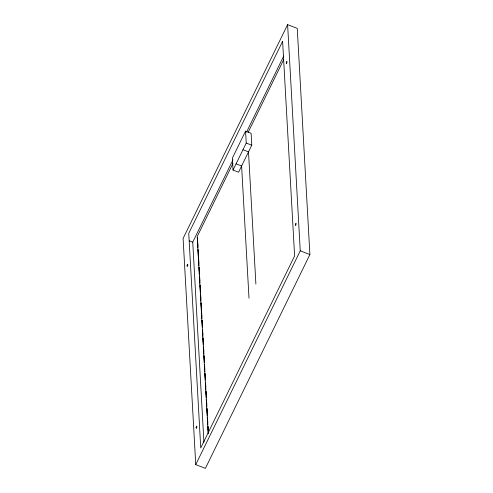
<?xml version="1.0" encoding="UTF-8"?>
<svg xmlns="http://www.w3.org/2000/svg" width="493" height="493" viewBox="0 0 493 493"><rect width="100%" height="100%" fill="white"/><g stroke="black" fill="none" stroke-linecap="round" stroke-linejoin="round"><path stroke-width="0.74" d="M286.23 62.876C287.647 58.242 286.716 65.6 286.236 62.919M287.61 24.65L183.1 238.439L195.752 464.628L205.39 468.35L309.9 254.561L297.248 28.372L287.61 24.65L300.255 250.838L195.752 464.628M245.563 131.132L232.369 158.13L233.035 170.054L238.575 172.193L251.775 145.195L251.11 133.27L245.563 131.132L246.229 143.056L233.035 170.054M203.929 442.283L192.745 242.162L232.992 159.824M246.518 132.149L283.721 56.048M232.973 163.38L197.182 236.597L208.194 433.581M248.17 132.297L283.623 59.776M197.477 237.762L197.459 239.518M246.229 143.056L251.775 145.195M242.957 149.749L248.503 151.887L255.892 284.085M236.067 163.849L241.607 165.987L249.002 298.185M300.255 250.838L309.9 254.561M189.3 240.831L192.745 242.162M197.65 240.794L197.946 246.106M198.155 249.902L198.451 255.158M198.661 258.862L198.907 263.311M199.154 267.754L199.363 271.464M199.653 276.653L199.899 281.096M200.152 285.546L200.398 289.995M200.645 294.438L200.897 298.887M201.101 302.591L201.391 307.78M201.6 311.49L201.89 316.679M202.099 320.382L202.389 325.571M202.592 329.275L202.882 334.464M203.091 338.173L203.381 343.356M203.591 347.066L203.837 351.509M204.084 355.958L204.336 360.408M204.583 364.851L204.829 369.3M205.082 373.749L205.328 378.193M205.581 382.642L205.827 387.091M206.074 391.534L206.327 395.984M206.53 399.687L206.82 404.876M207.029 408.586L207.319 413.769M207.528 417.479L207.818 422.723M208.028 426.507L208.286 431.042M197.545 241.052L197.927 247.967M198.013 249.507L198.445 257.192M198.531 258.726L198.919 265.641M199.006 267.181L199.431 274.866M199.517 276.4L199.905 283.315M199.992 284.855L200.423 292.54M200.509 294.075L200.897 300.989M201.021 303.294L201.409 310.214M201.495 311.749L201.883 318.663M201.97 320.204L202.358 327.118M202.481 329.423L202.869 336.337M202.956 337.878L203.344 344.792M203.473 347.097L203.862 354.011M203.942 355.552L204.33 362.466M204.459 364.771L204.848 371.685M204.934 373.226L205.322 380.14M205.445 382.445L205.834 389.359M205.92 390.9L206.308 397.814M206.394 399.348L206.826 407.033M206.912 408.574L207.294 415.488M207.38 417.023L207.812 424.707M207.898 426.248L208.286 433.162M187.013 265.721C187.426 268.697 188.492 261.062 187.013 265.721M196.097 427.653C196.559 430.635 197.496 422.908 196.097 427.653M295.338 224.746C295.763 227.766 296.774 219.995 295.338 224.746M282.612 41.326L188.745 233.343L200.743 447.958L294.611 255.941L282.612 41.326"/></g></svg>
